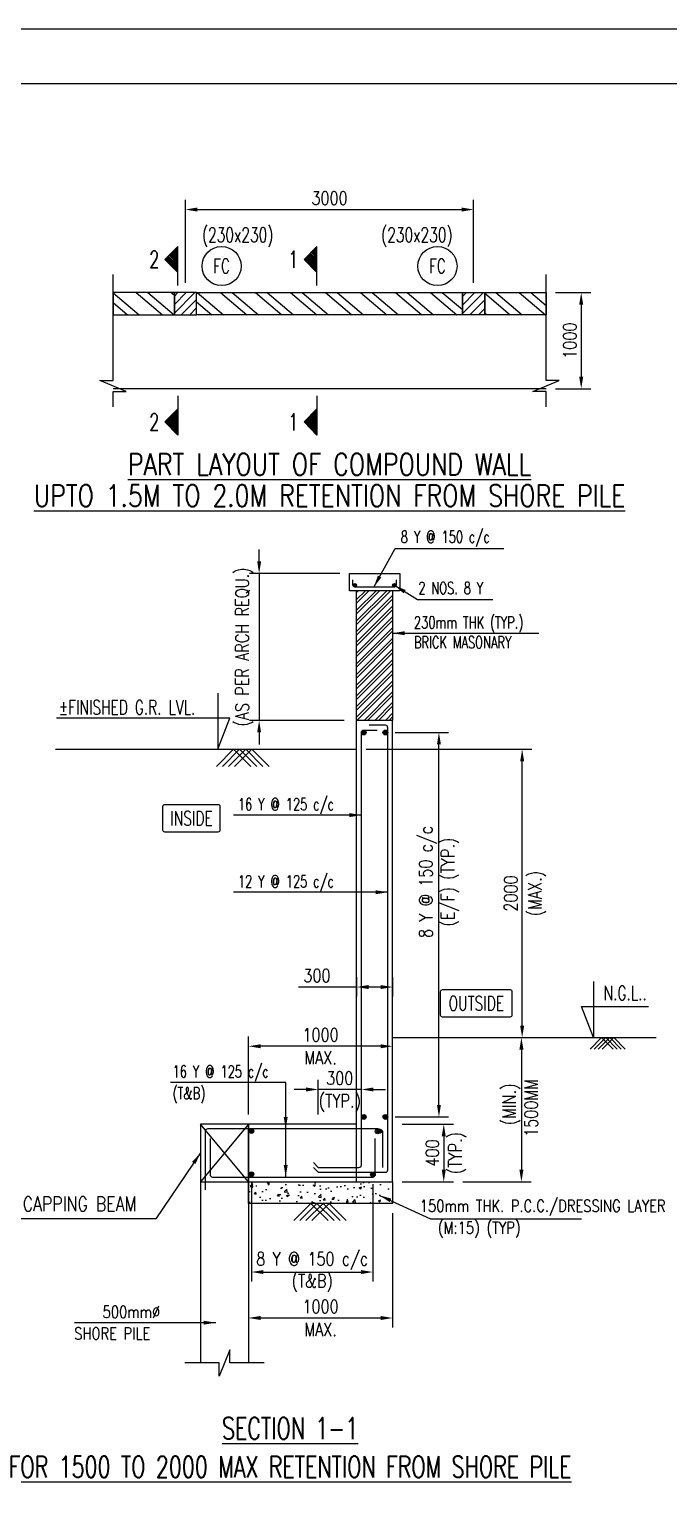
# Model space of a CAD drawing. Extents: x 345615 to 1272425, y -526289 to -156124.
# Drawn here: x 1078135 to 1091453, y -296649 to -266277 of the extents above; entities that cross this region are included whole.
import ezdxf
from ezdxf.enums import TextEntityAlignment as Align
from ezdxf.lldxf.tags import DXFTag

# ---------------------------------------------------------------- set-up
doc = ezdxf.new("R2010")
doc.units = 0
doc.header["$LTSCALE"] = 500
doc.header["$MEASUREMENT"] = 0
doc.header["$PDMODE"] = 35
doc.header["$PDSIZE"] = -15
doc.layers.get('DEFPOINTS').update_dxf_attribs({"color": 4})
for name, color, linetype in [('NO. BEAM', 3, 'Continuous'), ('S- PILE CAP', 4, 'Continuous'), ('S-BRECK LINE', 8, 'Continuous'), ('S-COLUMN', 1, 'Continuous'), ('S-COLUMN CIRCLE', 9, 'Continuous'), ('S-COLUMN HATCH', 8, 'Continuous'), ('S-COLUMN NO', 2, 'Continuous'), ('S-CONCRET LINE', 4, 'Continuous'), ('S-DIM-1', 5, 'Continuous'), ('S-FOOTING', 4, 'Continuous'), ('S-HATCH', 253, 'Continuous'), ('S-LEVEL SECTION', 3, 'Continuous'), ('S-PCC', 9, 'Continuous'), ('S-REINFORCEMENT', 6, 'Continuous'), ('S-RETAINING WALL', 6, 'Continuous'), ('S-SECTION MARK', 1, 'Continuous'), ('S-TEXT-1', 4, 'Continuous'), ('S-TITIL', 6, 'Continuous'), ('s_TITILE', 9, 'Continuous'), ('TITLE', 4, 'Continuous')]:
    doc.layers.add(name, color=color, linetype=linetype)
doc.styles.add('ROMANS', font='simplex.shx', dxfattribs={"width": 0.8, "height": 275, "bigfont": 'bigfont.shx'})
tags = doc.linetypes.add('HIDDEN', pattern=[0.375, 0.25, -0.125]).pattern_tags.tags
tags[6:7] = [DXFTag(74, 4), DXFTag(75, 0), DXFTag(340, '0'), DXFTag(46, 1.0), DXFTag(50, 0.0), DXFTag(44, 0.0), DXFTag(45, 0.0)]
tags[4:5] = [DXFTag(74, 4), DXFTag(75, 0), DXFTag(340, '0'), DXFTag(46, 1.0), DXFTag(50, 0.0), DXFTag(44, 0.0), DXFTag(45, 0.0)]
doc.dimstyles.new('dim100', dxfattribs={"dimtxt": 250, "dimasz": 250, "dimexe": 200, "dimexo": 200, "dimgap": 100, "dimtad": 1, "dimdec": 0, "dimzin": 0, "dimdsep": 46, "dimtxsty": 'ROMANS', "dimcen": 0, "dimclrd": 5, "dimclre": 5, "dimclrt": 4, "dimadec": 0, "dimazin": 0, "dimtfac": 1, "dimtdec": 0, "dimtix": 1, "dimtofl": 0, "dimtmove": 2, "dimatfit": 3, "dimfxl": 0, "dimtolj": 1, "dimtzin": 0, "dimlwd": -1, "dimlwe": -1, "dimarcsym": 0})
doc.dimstyles.new('dim33.33', dxfattribs={"dimtxt": 250, "dimasz": 250, "dimexe": 200, "dimexo": 200, "dimgap": 100, "dimtad": 1, "dimdec": 0, "dimlfac": 0.333331, "dimzin": 0, "dimdsep": 46, "dimtxsty": 'ROMANS', "dimcen": 0, "dimclrd": 5, "dimclre": 5, "dimclrt": 4, "dimadec": 0, "dimazin": 0, "dimtfac": 1, "dimtdec": 0, "dimtix": 1, "dimtofl": 0, "dimtmove": 2, "dimatfit": 3, "dimfxl": 0, "dimtolj": 1, "dimtzin": 0, "dimlwd": -1, "dimlwe": -1, "dimarcsym": 0})
doc.dimstyles.new('dim50', dxfattribs={"dimtxt": 250, "dimasz": 250, "dimexe": 200, "dimexo": 200, "dimgap": 100, "dimtad": 1, "dimdec": 0, "dimlfac": 0.5, "dimzin": 0, "dimdsep": 46, "dimtxsty": 'ROMANS', "dimcen": 0, "dimclrd": 5, "dimclre": 5, "dimclrt": 4, "dimadec": 0, "dimazin": 0, "dimtfac": 1, "dimtdec": 0, "dimtix": 1, "dimtofl": 0, "dimtmove": 2, "dimatfit": 3, "dimfxl": 0, "dimtolj": 1, "dimtzin": 0, "dimlwd": -1, "dimlwe": -1, "dimarcsym": 0})
pattern_1 = [(45, (-17235626.1, 1130825.8), (-88.38834765, 88.38834765), [])]

# ---------------------------------------------------------------- blocks, each defined once
blk = doc.blocks.new('*D825')
at = {"layer": 'DEFPOINTS', "color": 0}
for p in [(1087389, -270030), (1081389, -271758, -1), (1087389, -271758, -1)]:
    blk.add_point(p, dxfattribs=at)
at = {"layer": 'S-TEXT-1', "color": 5}
for p, q in [((1081389, -271558), (1081389, -269830)), ((1087389, -271558), (1087389, -269830)), ((1081639, -270030), (1087139, -270030))]:
    blk.add_line(p, q, dxfattribs=at)
for points in [[(1081639, -269988), (1081639, -270072), (1081389, -270030)], [(1087139, -269988), (1087139, -270072), (1087389, -270030)]]:
    blk.add_solid(points, dxfattribs=at)
at = {"layer": 'S-TEXT-1', "color": 4, "insert": (1084389, -269793), "char_height": 275, "attachment_point": 5, "style": 'ROMANS'}
blk.add_mtext('\\A1;3000', dxfattribs=at)
blk = doc.blocks.new('*D826')
at = {"layer": 'DEFPOINTS', "color": 0}
for p in [(1088897, -271758, -1), (1088897, -273758, -1), (1089629, -273758)]:
    blk.add_point(p, dxfattribs=at)
at = {"layer": 'S-TEXT-1', "color": 5}
for p, q in [((1089097, -271758), (1089829, -271758)), ((1089629, -272008), (1089629, -273508)), ((1089097, -273758), (1089829, -273758))]:
    blk.add_line(p, q, dxfattribs=at)
for points in [[(1089587, -272008), (1089671, -272008), (1089629, -271758)], [(1089587, -273508), (1089671, -273508), (1089629, -273758)]]:
    blk.add_solid(points, dxfattribs=at)
at = {"layer": 'S-TEXT-1', "color": 4, "insert": (1089391, -272758), "char_height": 275, "attachment_point": 5, "rotation": 90, "style": 'ROMANS'}
blk.add_mtext('\\A1;1000', dxfattribs=at)
blk = doc.blocks.new('*D827')
at = {"layer": 'DEFPOINTS', "color": 0}
for p in [(1085552, -280911, 0), (1086667, -280911), (1085552, -288911, 0)]:
    blk.add_point(p, dxfattribs=at)
at = {"layer": 'S-DIM-1', "color": 5}
for p, q in [((1085752, -280911), (1086867, -280911)), ((1085752, -288911), (1086867, -288911))]:
    blk.add_line(p, q, dxfattribs=at)
at = {"layer": 'S-DIM-1', "color": 5, "lineweight": -3}
blk.add_line((1086667, -288661), (1086667, -281161), dxfattribs=at)
at = {"layer": 'S-DIM-1', "color": 5}
for points in [[(1086625, -281161), (1086708, -281161), (1086667, -280911)], [(1086625, -288661), (1086708, -288661), (1086667, -288911)]]:
    blk.add_solid(points, dxfattribs=at)
at = {"layer": 'S-DIM-1', "color": 4, "insert": (1086667, -284022), "char_height": 275, "attachment_point": 5, "rotation": 90, "style": 'ROMANS'}
blk.add_mtext('\\A1;8 Y @ 150 c/c\\P(E/F) (TYP.)', dxfattribs=at)
blk = doc.blocks.new('*D828')
at = {"layer": 'DEFPOINTS', "color": 0}
for p in [(1085702, -289061), (1085702, -290261), (1086767, -290261)]:
    blk.add_point(p, dxfattribs=at)
at = {"layer": 'S-DIM-1', "color": 5}
for p, q in [((1085902, -289061), (1086967, -289061)), ((1085902, -290261), (1086967, -290261))]:
    blk.add_line(p, q, dxfattribs=at)
at = {"layer": 'S-DIM-1', "color": 5, "lineweight": -3}
blk.add_line((1086767, -289311), (1086767, -290011), dxfattribs=at)
at = {"layer": 'S-DIM-1', "color": 5}
for points in [[(1086725, -289311), (1086808, -289311), (1086767, -289061)], [(1086725, -290011), (1086808, -290011), (1086767, -290261)]]:
    blk.add_solid(points, dxfattribs=at)
at = {"layer": 'S-DIM-1', "color": 4, "char_height": 275, "rotation": 90, "style": 'ROMANS'}
for s, insert, attachment_point in [('\\A1;400', (1086667, -289661), 8), ('\\A1;(TYP.)', (1086867, -289661), 2)]:
    blk.add_mtext(s, dxfattribs=dict(at, insert=insert, attachment_point=attachment_point))
blk = doc.blocks.new('*D829')
at = {"layer": 'DEFPOINTS', "color": 0}
for p in [(1082763, -290103, -19), (1085292, -290111, -19), (1085292, -292138)]:
    blk.add_point(p, dxfattribs=at)
at = {"layer": 'S-DIM-1', "color": 5}
for p, q in [((1082763, -290303), (1082763, -292338)), ((1085292, -290311), (1085292, -292338)), ((1083013, -292138), (1085042, -292138))]:
    blk.add_line(p, q, dxfattribs=at)
for points in [[(1083013, -292097), (1083013, -292180), (1082763, -292138)], [(1085042, -292097), (1085042, -292180), (1085292, -292138)]]:
    blk.add_solid(points, dxfattribs=at)
at = {"layer": 'S-DIM-1', "color": 4, "insert": (1084027, -292138), "char_height": 275, "attachment_point": 5, "style": 'ROMANS'}
blk.add_mtext('\\A1;8 Y @ 150 c/c\\P(T&B)', dxfattribs=at)
blk = doc.blocks.new('*D830')
at = {"layer": 'DEFPOINTS', "color": 0}
for p in [(1082702, -290711, -19), (1085702, -290711, -19), (1085702, -293094)]:
    blk.add_point(p, dxfattribs=at)
at = {"layer": 'S-RETAINING WALL', "color": 5}
for p, q in [((1082702, -290911), (1082702, -293294)), ((1085702, -290911), (1085702, -293294)), ((1082952, -293094), (1085452, -293094))]:
    blk.add_line(p, q, dxfattribs=at)
for points in [[(1082952, -293052), (1082952, -293136), (1082702, -293094)], [(1085452, -293052), (1085452, -293136), (1085702, -293094)]]:
    blk.add_solid(points, dxfattribs=at)
at = {"layer": 'S-RETAINING WALL', "color": 4, "char_height": 275, "style": 'ROMANS'}
for s, insert, attachment_point in [('\\A1;{1000', (1084202, -292994), 8), ('\\A1;MAX.}', (1084202, -293194), 2)]:
    blk.add_mtext(s, dxfattribs=dict(at, insert=insert, attachment_point=attachment_point))
blk = doc.blocks.new('*D831')
at = {"layer": 'DEFPOINTS', "color": 0}
for p in [(1084152, -288339), (1084152, -289061), (1085052, -288934)]:
    blk.add_point(p, dxfattribs=at)
at = {"layer": 'S-DIM-1', "color": 5}
for p, q in [((1084152, -288861), (1084152, -288139)), ((1085052, -288734), (1085052, -288139))]:
    blk.add_line(p, q, dxfattribs=at)
at = {"layer": 'S-DIM-1', "color": 5, "lineweight": -3}
for p, q in [((1083902, -288339), (1083652, -288339)), ((1085052, -288339), (1084152, -288339)), ((1085302, -288339), (1085552, -288339))]:
    blk.add_line(p, q, dxfattribs=at)
at = {"layer": 'S-DIM-1', "color": 5}
for points in [[(1083902, -288298), (1083902, -288381), (1084152, -288339)], [(1085302, -288298), (1085302, -288381), (1085052, -288339)]]:
    blk.add_solid(points, dxfattribs=at)
at = {"layer": 'S-DIM-1', "color": 4, "char_height": 275, "style": 'ROMANS'}
for s, insert, attachment_point in [('\\A1;300', (1084602, -288239), 8), ('\\A1;(TYP.)', (1084602, -288439), 2)]:
    blk.add_mtext(s, dxfattribs=dict(at, insert=insert, attachment_point=attachment_point))
blk = doc.blocks.new('*D832')
at = {"layer": 'DEFPOINTS', "color": 0}
for p in [(1087856, -287261), (1086967, -290261), (1088384, -290261)]:
    blk.add_point(p, dxfattribs=at)
at = {"layer": 'S-DIM-1', "color": 5}
for p, q in [((1088056, -287261), (1088584, -287261)), ((1087167, -290261), (1088584, -290261))]:
    blk.add_line(p, q, dxfattribs=at)
at = {"layer": 'S-DIM-1', "color": 5, "lineweight": -3}
blk.add_line((1088384, -287511), (1088384, -290011), dxfattribs=at)
at = {"layer": 'S-DIM-1', "color": 5}
for points in [[(1088342, -287511), (1088426, -287511), (1088384, -287261)], [(1088342, -290011), (1088426, -290011), (1088384, -290261)]]:
    blk.add_solid(points, dxfattribs=at)
at = {"layer": 'S-DIM-1', "color": 4, "insert": (1088357, -288722), "char_height": 275, "attachment_point": 5, "rotation": 90, "style": 'ROMANS'}
blk.add_mtext('\\A1;{ (MIN.)\\P1500MM }', dxfattribs=at)
blk = doc.blocks.new('*D833')
at = {"layer": 'DEFPOINTS', "color": 0}
for p in [(1084952, -285803, -19), (1085702, -285803, -19), (1084952, -286208)]:
    blk.add_point(p, dxfattribs=at)
at = {"layer": 'S-DIM-1', "color": 5}
for p, q in [((1084952, -286003), (1084952, -286408)), ((1085702, -286003), (1085702, -286408))]:
    blk.add_line(p, q, dxfattribs=at)
at = {"layer": 'S-DIM-1', "color": 5, "lineweight": -3}
for p, q in [((1084952, -286208), (1083744, -286208)), ((1085452, -286208), (1085202, -286208))]:
    blk.add_line(p, q, dxfattribs=at)
at = {"layer": 'S-DIM-1', "color": 5}
for points in [[(1085202, -286166), (1085202, -286250), (1084952, -286208)], [(1085452, -286166), (1085452, -286250), (1085702, -286208)]]:
    blk.add_solid(points, dxfattribs=at)
at = {"layer": 'S-DIM-1', "color": 4, "insert": (1084127, -285970), "char_height": 275, "attachment_point": 5, "style": 'ROMANS'}
blk.add_mtext('\\A1;300', dxfattribs=at)
blk = doc.blocks.new('*D834')
at = {"layer": 'DEFPOINTS', "color": 0}
for p in [(1084802, -277601), (1082923, -280661), (1084892, -280661)]:
    blk.add_point(p, dxfattribs=at)
at = {"layer": 'S-DIM-1', "color": 5, "lineweight": -3}
for p, q in [((1082923, -277351), (1082923, -277101)), ((1082923, -277601), (1082923, -280661)), ((1082923, -280911), (1082923, -281161))]:
    blk.add_line(p, q, dxfattribs=at)
at = {"layer": 'S-DIM-1', "color": 5}
for p, q in [((1084602, -277601), (1082723, -277601)), ((1084692, -280661), (1082723, -280661))]:
    blk.add_line(p, q, dxfattribs=at)
for points in [[(1082882, -277351), (1082965, -277351), (1082923, -277601)], [(1082882, -280911), (1082965, -280911), (1082923, -280661)]]:
    blk.add_solid(points, dxfattribs=at)
at = {"layer": 'S-DIM-1', "color": 4, "insert": (1082614, -279131), "char_height": 275, "attachment_point": 5, "rotation": 90, "style": 'ROMANS'}
blk.add_mtext('\\A1;(AS PER ARCH REQU.)', dxfattribs=at)
blk = doc.blocks.new('*D835')
at = {"layer": 'DEFPOINTS', "color": 0}
for p in [(1082702, -287440), (1085702, -288052, -8), (1082702, -289061, -8)]:
    blk.add_point(p, dxfattribs=at)
at = {"layer": 'S-DIM-1', "color": 5}
for p, q in [((1082702, -288861), (1082702, -287240)), ((1085702, -287852), (1085702, -287240))]:
    blk.add_line(p, q, dxfattribs=at)
at = {"layer": 'S-DIM-1', "color": 5, "lineweight": -3}
blk.add_line((1085452, -287440), (1082952, -287440), dxfattribs=at)
at = {"layer": 'S-DIM-1', "color": 5}
for points in [[(1082952, -287399), (1082952, -287482), (1082702, -287440)], [(1085452, -287399), (1085452, -287482), (1085702, -287440)]]:
    blk.add_solid(points, dxfattribs=at)
at = {"layer": 'S-DIM-1', "color": 4, "char_height": 275, "attachment_point": 5, "style": 'ROMANS'}
for s, insert in [('\\A1;{\\Fsimplex.shx|c1;1000', (1084202, -287203)), ('\\A1;MAX.}', (1084202, -287678))]:
    blk.add_mtext(s, dxfattribs=dict(at, insert=insert))
blk = doc.blocks.new('*D838')
at = {"layer": 'DEFPOINTS', "color": 0}
for p in [(1084952, -281261, -8), (1088399, -281261), (1087856, -287261, -8)]:
    blk.add_point(p, dxfattribs=at)
at = {"layer": 'S-DIM-1', "color": 5}
for p, q in [((1085152, -281261), (1088599, -281261)), ((1088056, -287261), (1088599, -287261))]:
    blk.add_line(p, q, dxfattribs=at)
at = {"layer": 'S-DIM-1', "color": 5, "lineweight": -3}
blk.add_line((1088399, -287011), (1088399, -281511), dxfattribs=at)
at = {"layer": 'S-DIM-1', "color": 5}
for points in [[(1088358, -281511), (1088441, -281511), (1088399, -281261)], [(1088358, -287011), (1088441, -287011), (1088399, -287261)]]:
    blk.add_solid(points, dxfattribs=at)
at = {"layer": 'S-DIM-1', "color": 4, "char_height": 275, "attachment_point": 5, "rotation": 90, "style": 'ROMANS'}
for s, insert in [('\\A1;{\\Fsimplex.shx|c1;2000', (1088162, -284261)), ('\\A1;(MAX.)}', (1088709, -284261))]:
    blk.add_mtext(s, dxfattribs=dict(at, insert=insert))
blk = doc.blocks.new('zw$155A')
at = {"layer": 's_TITILE', "color": 7}
blk.add_lwpolyline([(0, 0), (88000, 0), (88000, 58000), (0, 58000)], close=True, dxfattribs=at)
at = {"layer": 's_TITILE', "color": 1}
blk.add_lwpolyline([(1300, 800), (78500, 800), (78500, 57200), (1300, 57200)], close=True, dxfattribs=at)

msp = doc.modelspace()

# ---------------------------------------------------------------- hatches: boundary and pattern name
at = {"layer": 'S-COLUMN HATCH'}
h = msp.add_hatch(dxfattribs=at)
h.set_pattern_fill('ANSI31', color=256, scale=1000, angle=360, style=0)
h.set_pattern_definition(pattern_1)
h.paths.add_polyline_path([(1081158.896, -272218.305), (1081618.896, -272218.305), (1081618.896, -271758.305), (1081158.896, -271758.305)])
h = msp.add_hatch(dxfattribs=at)
h.set_pattern_fill('ANSI31', color=256, scale=1000, angle=360, style=0)
h.set_pattern_definition(pattern_1)
h.paths.add_polyline_path([(1087618.896, -272218.305), (1087158.896, -272218.305), (1087158.896, -271758.305), (1087618.896, -271758.305)])
at = {"layer": 'S-HATCH'}
h = msp.add_hatch(dxfattribs=at)
h.set_pattern_fill('ANSI32', color=256, scale=1250, angle=275, style=0)
h.set_pattern_definition([(320, (-15350099.2, 836473), (301.306692, 359.083333), []), (320, (-15350079.9, 836252.86), (301.306692, 359.083333), [])])
h.paths.add_polyline_path([(1081158.896, -272218.305), (1081158.896, -271758.305), (1079880.902, -271758.305), (1079880.902, -272218.305)])
h = msp.add_hatch(dxfattribs=at)
h.set_pattern_fill('ANSI32', color=256, scale=1250, angle=275, style=0)
h.set_pattern_definition([(320, (-15351262.17, 836473), (301.306692, 359.083333), []), (320, (-15351242.9, 836252.86), (301.306692, 359.083333), [])])
h.paths.add_polyline_path([(1081618.896, -272218.305), (1081618.896, -271758.305), (1087158.896, -271758.305), (1087158.896, -272218.305)])
h = msp.add_hatch(dxfattribs=at)
h.set_pattern_fill('ANSI32', color=256, scale=1250, angle=275, style=0)
h.set_pattern_definition([(320, (-15355256.1, 836473), (301.306692, 359.083333), []), (320, (-15355236.86, 836252.86), (301.306692, 359.083333), [])])
h.paths.add_polyline_path([(1087618.896, -272218.305), (1087618.896, -271758.305), (1088896.89, -271758.305), (1088896.89, -272218.305)])
h = msp.add_hatch(dxfattribs=at)
h.set_pattern_fill('ANSI32', color=256, scale=420, style=0)
h.set_pattern_definition([(45, (-7596829.55, 120460.26), (-111.369318, 111.369318), []), (45, (-7596755.3, 120460.26), (-111.369318, 111.369318), [])])
h.paths.add_polyline_path([(1084951.989, -280660.874), (1085701.989, -280660.874), (1085701.989, -277960.874), (1084951.989, -277960.874)])
at = {"layer": 'S-PCC', "linetype": 'ByBlock'}
h = msp.add_hatch(dxfattribs=at)
h.set_pattern_fill('AR-CONC,_O', color=256, scale=66.666667)
h.set_pattern_definition([(50, (-16016565.44, 121066.35), (478.173455, -41.834757), [50, -550]), (355, (-16016565.44, 121066.35), (-92.500889, 501.461422), [40, -440]), (100.4514445, (-16016525.6, 121062.86), (385.672564, 459.626661), [42.493461, -467.428075]), (46.1842, (-16016565.44, 121199.7), (711.49422, -110.346187), [75, -825]), (96.6356355, (-16016506.15, 121190.5), (623.107964, 649.4124), [63.740228, -701.142507]), (351.184164, (-16016565.44, 121199.7), (623.107963, 649.4124), [60, -660]), (21, (-16016498.77, 121166.35), (397.938035, -268.412594), [50, -550]), (326, (-16016498.77, 121166.35), (162.210221, 483.433363), [40, -440]), (71.4514447, (-16016465.6, 121144), (560.148251, 215.020769), [42.49346, -467.428075]), (37.5, (-16016565.44, 121066.35), (8.1065702, 221.9292359), [0, -434.6666667, 0, -446.6666667, 0, -441.6666667]), (7.5, (-16016565.44, 121066.35), (175.3796916, 262.9411413), [0, -254.6666667, 0, -424.6666667, 0, -168.3333333]), (327.5, (-16016714.1, 121066.35), (355.8816241, -15.0365812), [0, -166.6666667, 0, -520, 0, -690]), (317.5, (-16016780.77, 121066.35), (388.7907796, 66.736655), [0, -216.6666667, 0, -345.3333333, 0, -490])])
h.paths.add_polyline_path([(1082701.989, -290710.874), (1082701.989, -290260.874), (1085701.989, -290260.874), (1085701.989, -290710.874)])
at = {"layer": 'S-SECTION MARK'}
h = msp.add_hatch(dxfattribs=at)
h.set_pattern_fill('ANSI31', color=256, scale=172.406964, angle=270, style=0)
h.set_pattern_definition([(315, (1079391.042, -195356.154), (15.2387667, 15.2387667), [])])
h.paths.add_polyline_path([(1080962.891, -271067.313), (1081230.02, -270795.447), (1081230.02, -271339.178)])
h = msp.add_hatch(dxfattribs=at)
h.set_pattern_fill('ANSI31', color=256, scale=172.406964, angle=270, style=0)
h.set_pattern_definition([(315, (1082286.35, -195356.154), (15.2387667, 15.2387667), [])])
h.paths.add_polyline_path([(1083858.199, -271067.313), (1084125.328, -270795.447), (1084125.328, -271339.178)])
h = msp.add_hatch(dxfattribs=at)
h.set_pattern_fill('ANSI31', color=256, scale=172.406964, angle=270, style=0)
h.set_pattern_definition([(315, (1079391.042, -196666.154), (15.2387667, 15.2387667), [])])
h.paths.add_polyline_path([(1080962.891, -274449.298), (1081230.02, -274721.163), (1081230.02, -274177.433)])
h = msp.add_hatch(dxfattribs=at)
h.set_pattern_fill('ANSI31', color=256, scale=172.406964, angle=270, style=0)
h.set_pattern_definition([(315, (1082286.35, -196666.154), (15.2387667, 15.2387667), [])])
h.paths.add_polyline_path([(1083858.199, -274449.298), (1084125.328, -274721.163), (1084125.328, -274177.433)])

# ---------------------------------------------------------------- linework, layer by layer
at = {"color": 1}
msp.add_line((1085701.989, -287260.874, -189.754), (1091187.274, -287260.874, -189.754), dxfattribs=at)
at = {"layer": 'NO. BEAM', "color": 7, "elevation": -189.754}
for points in [[(1082073.407, -282415.936), (1080953.407, -282415.936, 0.414213562), (1080913.407, -282455.936), (1080913.407, -282935.936, 0.414213562), (1080953.407, -282975.936), (1082073.407, -282975.936, 0.414213562), (1082113.407, -282935.936), (1082113.407, -282455.936, 0.414213562)], [(1088154.537, -286266.526), (1086734.537, -286266.526, 0.414213562), (1086694.537, -286306.526), (1086694.537, -286786.526, 0.414213562), (1086734.537, -286826.526), (1088154.537, -286826.526, 0.414213562), (1088194.537, -286786.526), (1088194.537, -286306.526, 0.414213562)]]:
    msp.add_lwpolyline(points, format="xyb", close=True, dxfattribs=at)
at = {"layer": 'S- PILE CAP', "color": 8, "linetype": 'HIDDEN', "ltscale": 1500}
msp.add_line((1084951.989, -290260.874, -189.754), (1084951.989, -289060.874, -189.754), dxfattribs=at)
at = {"layer": 'S-BRECK LINE'}
for points, elevation in [([(1079880.902, -274133.305), (1079880.902, -273815.375), (1080155.65, -273815.375), (1079606.154, -273589.743), (1079880.902, -273589.743), (1079880.902, -271383.305)], -0.168), ([(1088896.89, -274133.305), (1088896.89, -273815.375), (1088622.142, -273815.375), (1089171.638, -273589.743), (1088896.89, -273589.743), (1088896.89, -271383.305)], -0.168), ([(1083026.989, -294029.457), (1082314.804, -294029.457), (1082314.804, -293754.709), (1082089.173, -294304.205), (1082089.173, -294029.457), (1081376.989, -294029.457)], -189.754)]:
    msp.add_lwpolyline(points, dxfattribs=dict(at, elevation=elevation))
at = {"layer": 'S-COLUMN', "color": 4}
msp.add_line((1084951.989, -280621.87, -189.754), (1084951.989, -277960.874, -189.754), dxfattribs=at)
at = {"layer": 'S-COLUMN', "elevation": -0.168}
for points in [[(1081158.896, -272218.305), (1081618.896, -272218.305), (1081618.896, -271758.305), (1081158.896, -271758.305)], [(1087618.896, -272218.305), (1087158.896, -272218.305), (1087158.896, -271758.305), (1087618.896, -271758.305)]]:
    msp.add_lwpolyline(points, close=True, dxfattribs=at)
at = {"layer": 'S-COLUMN', "color": 4, "elevation": -189.754}
for points in [[(1084951.989, -280660.874), (1084951.989, -277960.874)], [(1085701.989, -277960.874), (1085701.989, -280660.874)]]:
    msp.add_lwpolyline(points, dxfattribs=at)
at = {"layer": 'S-COLUMN CIRCLE', "color": 8}
for p, q in [((1082701.989, -290260.874, -189.754), (1081701.989, -289060.874, -189.754)), ((1082701.989, -289060.874, -189.754), (1081701.989, -290260.874, -189.754))]:
    msp.add_line(p, q, dxfattribs=at)
at = {"layer": 'S-COLUMN CIRCLE'}
for centre in [(1082141.421, -271205.831, -0.168), (1086636.371, -271205.831, -0.168)]:
    msp.add_circle(centre, 407.525, dxfattribs=at)
at = {"layer": 'S-CONCRET LINE'}
msp.add_line((1088896.89, -273758.305, -0.168), (1079880.902, -273758.305, -0.168), dxfattribs=at)
for points, elevation in [([(1081158.896, -272218.305), (1081158.896, -271758.305), (1079880.902, -271758.305), (1079880.902, -272218.305)], -0.168), ([(1081618.896, -272218.305), (1081618.896, -271758.305), (1087158.896, -271758.305), (1087158.896, -272218.305)], -0.168), ([(1087618.896, -272218.305), (1087618.896, -271758.305), (1088896.89, -271758.305), (1088896.89, -272218.305)], -0.168), ([(1084801.989, -277960.874), (1084801.989, -277600.874), (1085851.989, -277600.874), (1085851.989, -277960.874)], -189.754)]:
    msp.add_lwpolyline(points, close=True, dxfattribs=dict(at, elevation=elevation))
at = {"layer": 'S-FOOTING', "elevation": -189.754}
msp.add_lwpolyline([(1084951.989, -289060.874), (1082701.989, -289060.874), (1082701.989, -290260.874), (1085701.989, -290260.874)], dxfattribs=at)
at = {"layer": 'S-LEVEL SECTION'}
msp.add_line((1078682.816, -281260.874, -189.754), (1084951.989, -281260.874, -189.754), dxfattribs=at)
at = {"layer": 'S-LEVEL SECTION', "elevation": -189.754}
for points in [[(1082063.336, -280090.474), (1082063.336, -281260.874), (1082313.336, -280610.874), (1078702.707, -280610.874)], [(1089885.27, -286090.474), (1089885.27, -287260.874), (1089635.27, -286610.874), (1091029, -286610.874)]]:
    msp.add_lwpolyline(points, dxfattribs=at)
at = {"layer": 'S-PCC', "elevation": -189.754}
for points in [[(1082033.064, -281618.847), (1082391.037, -281260.874), (1082749.009, -281618.847)], [(1082159.626, -281618.847), (1082517.599, -281260.874), (1082875.572, -281618.847)], [(1082286.189, -281618.847), (1082644.162, -281260.874), (1083002.134, -281618.847)], [(1082412.751, -281618.847), (1082770.724, -281260.874), (1083128.697, -281618.847)], [(1090292.778, -287499.522), (1090054.129, -287260.874), (1089815.481, -287499.522)], [(1090377.153, -287499.522), (1090138.504, -287260.874), (1089899.856, -287499.522)], [(1090461.528, -287499.522), (1090222.879, -287260.874), (1089984.231, -287499.522)], [(1090545.903, -287499.522), (1090307.254, -287260.874), (1090068.606, -287499.522)], [(1084358.364, -291068.847), (1084000.392, -290710.874), (1083642.419, -291068.847)], [(1084484.927, -291068.847), (1084126.954, -290710.874), (1083768.981, -291068.847)], [(1084611.489, -291068.847), (1084253.517, -290710.874), (1083895.544, -291068.847)], [(1084738.052, -291068.847), (1084380.079, -290710.874), (1084022.106, -291068.847)]]:
    msp.add_lwpolyline(points, dxfattribs=at)
msp.add_lwpolyline([(1082701.989, -290710.874), (1082701.989, -290260.874), (1085701.989, -290260.874), (1085701.989, -290710.874)], close=True, dxfattribs=at)
at = {"layer": 'S-REINFORCEMENT', "color": 5, "elevation": -189.754}
msp.add_lwpolyline([(1085776.989, -277735.874), (1085776.989, -277848.374, -0.414213562), (1085739.489, -277885.874), (1084914.489, -277885.874, -0.414213562), (1084876.989, -277848.374), (1084876.989, -277735.874)], format="xyb", dxfattribs=at)
at = {"layer": 'S-REINFORCEMENT', "color": 5, "const_width": 37.5, "elevation": -189.754}
for points in [[(1084895.739, -277848.374, 1), (1084933.239, -277848.374, 1)], [(1085758.239, -277848.374, -1), (1085720.739, -277848.374, -1)]]:
    msp.add_lwpolyline(points, format="xyb", close=True, dxfattribs=at)
at = {"layer": 'S-REINFORCEMENT', "color": 5, "ltscale": 10, "elevation": -189.754}
for points in [[(1084051.989, -289960.874), (1084151.989, -290060.874), (1085551.989, -290060.874, 0.414213562), (1085601.989, -290010.874), (1085601.989, -280810.874, 0.414213562), (1085551.989, -280760.874), (1085211.989, -280760.874)], [(1084051.989, -289860.874), (1084151.989, -289960.874), (1085001.989, -289960.874, 0.414213562), (1085051.989, -289910.874), (1085051.989, -280910.874, -0.414213562), (1085101.989, -280860.874), (1085381.989, -280860.874)], [(1085501.989, -289960.874), (1085501.989, -289210.874, 0.242400153), (1085391.989, -289160.874), (1081851.989, -289160.874, 0.414213562), (1081801.989, -289210.874), (1081801.989, -290426.076)], [(1081901.989, -289360.874), (1081901.989, -290110.874, 0.414213562), (1081951.989, -290160.874), (1085291.989, -290160.874, 0.414213562), (1085341.989, -290110.874), (1085341.989, -289360.874)]]:
    msp.add_lwpolyline(points, format="xyb", dxfattribs=at)
at = {"layer": 'S-REINFORCEMENT', "color": 5, "ltscale": 10, "const_width": 50, "elevation": -189.754}
for points in [[(1085076.989, -280910.874, 1), (1085126.989, -280910.874, 1)], [(1085526.989, -280910.874, 1), (1085576.989, -280910.874, 1)], [(1085076.989, -288910.873, 1), (1085126.989, -288910.873, 1)], [(1085526.989, -288910.873, 1), (1085576.989, -288910.873, 1)], [(1082787.768, -289203.145, 1), (1082737.768, -289203.145, 1)], [(1085366.989, -289210.874, -0.454545455), (1085476.989, -289210.874, -0.454545455)], [(1082787.768, -290103.145, -1), (1082737.768, -290103.145, -1)], [(1085316.989, -290110.874, -1), (1085266.989, -290110.874, -1)]]:
    msp.add_lwpolyline(points, format="xyb", close=True, dxfattribs=at)
at = {"layer": 'S-REINFORCEMENT', "color": 5}
for centre in [(1084914.489, -277848.374, -189.754), (1085739.489, -277848.374, -189.754)]:
    msp.add_circle(centre, 37.5, dxfattribs=at)
at = {"layer": 'S-REINFORCEMENT', "color": 5, "ltscale": 10}
for centre in [(1085101.989, -280910.874, -189.754), (1085551.989, -280910.874, -189.754), (1085101.989, -288910.873, -189.754), (1085551.989, -288910.873, -189.754), (1082762.768, -289203.145, -189.754), (1085391.989, -289210.874, -189.754), (1082762.768, -290103.145, -189.754), (1085291.989, -290110.874, -189.754)]:
    msp.add_circle(centre, 50, dxfattribs=at)
at = {"layer": 'S-RETAINING WALL', "color": 4}
for p, q in [((1085701.989, -280660.874, -189.754), (1084951.989, -280660.874, -189.754)), ((1081701.989, -290260.874, -189.754), (1081701.989, -294024.747, -189.754)), ((1082701.989, -290260.874, -189.754), (1082701.989, -294034.167, -189.754))]:
    msp.add_line(p, q, dxfattribs=at)
at = {"layer": 'S-RETAINING WALL', "color": 4, "elevation": -189.754}
for points in [[(1084951.989, -289060.874), (1084951.989, -280660.874)], [(1085701.989, -290260.874), (1085701.989, -280660.874)]]:
    msp.add_lwpolyline(points, dxfattribs=at)
msp.add_lwpolyline([(1081701.989, -290260.874), (1082701.989, -290260.874), (1082701.989, -289060.874), (1081701.989, -289060.874)], close=True, dxfattribs=at)
at = {"layer": 'S-SECTION MARK'}
for p, q in [((1080962.891, -271067.313, -0.168), (1081230.02, -270795.447, -0.168)), ((1081230.02, -271608.305, -0.168), (1081230.02, -270795.447, -0.168)), ((1083858.199, -271067.313, -0.168), (1084125.328, -270795.447, -0.168)), ((1084125.328, -271608.305, -0.168), (1084125.328, -270795.447, -0.168)), ((1081230.02, -271339.178, -0.168), (1080962.891, -271067.313, -0.168)), ((1084125.328, -271339.178, -0.168), (1083858.199, -271067.313, -0.168)), ((1081230.02, -273908.305, -0.168), (1081230.02, -274721.163, -0.168)), ((1084125.328, -273908.305, -0.168), (1084125.328, -274721.163, -0.168)), ((1081230.02, -274177.433, -0.168), (1080962.891, -274449.298, -0.168)), ((1084125.328, -274177.433, -0.168), (1083858.199, -274449.298, -0.168)), ((1080962.891, -274449.298, -0.168), (1081230.02, -274721.163, -0.168)), ((1083858.199, -274449.298, -0.168), (1084125.328, -274721.163, -0.168))]:
    msp.add_line(p, q, dxfattribs=at)

# ---------------------------------------------------------------- block references
at = {"xscale": 1.420454545454545, "yscale": 1.420454545454545, "zscale": 1.420454545454545}
msp.add_blockref('zw$155A', (1012978.311, -348663.35), dxfattribs=at)

# ---------------------------------------------------------------- texts
at = {"layer": 'S-COLUMN NO', "style": 'ROMANS', "width": 0.7}
for p in [(1081733.896, -270555.831, -0.168), (1085463.896, -270555.831, -0.168)]:
    msp.add_text('(230x230)', height=300, dxfattribs=at).set_placement(p, align=Align.MIDDLE_LEFT)
for p in [(1082141.421, -271205.831, -0.168), (1086636.371, -271205.831, -0.168)]:
    msp.add_text('FC', height=300, dxfattribs=at).set_placement(p, align=Align.MIDDLE)
at = {"layer": 'S-LEVEL SECTION', "style": 'ROMANS', "width": 0.7}
for s, p in [('%%PFINISHED G.R. LVL.', (1078749.47, -280385.874, -189.754)), ('N.G.L..', (1090094.736, -286333.32, -160.498))]:
    msp.add_text(s, height=300, dxfattribs=at).set_placement(p, align=Align.MIDDLE_LEFT)
at = {"layer": 'S-SECTION MARK', "style": 'ROMANS', "width": 0.7}
for s, p in [('2', (1080740.109, -271065.951, -0.168)), ('1', (1083635.416, -271065.951, -0.168)), ('2', (1080740.109, -274450.66, -0.168)), ('1', (1083635.416, -274450.66, -0.168))]:
    msp.add_text(s, height=350, dxfattribs=at).set_placement(p, align=Align.MIDDLE)
at = {"layer": 'S-TEXT-1', "style": 'ROMANS'}
for s, height, width, p in [('8 Y @ 150 c/c', 250, 0.7, (1085872.489, -276840.119, -189.754)), ('2 NOS. 8 Y', 250, 0.7, (1086237.323, -277906.003, -189.754)), ('230mm THK (TYP.)', 250, 0.7, (1086145.323, -278620.372, -189.754)), ('BRICK MASONARY', 250, 0.7, (1086145.323, -279034.658, -189.754)), ('16 Y @ 125 c/c', 250, 0.7, (1082480.03, -282405.192, -189.754)), ('12 Y @ 125 c/c', 250, 0.7, (1082480.03, -284010.262, -189.754)), ('16 Y @ 125 c/c', 250, 0.7, (1081120.083, -287966.254, -189.754)), ('(T&B)', 250, 0.7, (1081120.083, -288416.254, -189.754)), ('PILE CAPPING BEAM', 300, 0.8, (1077166.998, -290719.578, -2064061.968)), ('150mm THK. P.C.C./DRESSING LAYER', 250, 0.8, (1086267.904, -290761.306, -0.168)), ('(M:15) (TYP)', 250, 0.8, (1086643.661, -291216.16, -0.168)), ('500mm%%C', 250, 0.8, (1079663.631, -292968.051, -344401.358)), (' SHORE PILE', 250, 0.8, (1078934.723, -293416.052, -344401.358))]:
    msp.add_text(s, height=height, dxfattribs=dict(at, width=width)).set_placement(p, align=Align.MIDDLE_LEFT)
at = {"layer": 'S-TITIL', "style": 'ROMANS'}
for s, width, p in [('%%UPART LAYOUT OF COMPOUND WALL', 0.8, (1084388.896, -275330.727, -0.168)), ('%%UUPTO 1.5M TO 2.0M RETENTION FROM SHORE PILE', 0.8, (1084388.896, -275984.51, -0.168)), ('%%USECTION 1-1', 0.7, (1083567.926, -295391.324, -170.337)), ('%%UFOR 1500 TO 2000 MAX RETENTION FROM SHORE PILE', 0.7, (1083567.926, -296191.324, -170.337))]:
    msp.add_text(s, height=450, dxfattribs=dict(at, width=width)).set_placement(p, align=Align.MIDDLE_CENTER)
at = {"layer": 'TITLE', "color": 2, "style": 'ROMANS', "width": 0.7}
for s, p in [('INSIDE', (1081513.407, -282695.936, -189.754)), ('OUTSIDE', (1087444.537, -286546.526, -189.754))]:
    msp.add_text(s, height=300, dxfattribs=at).set_placement(p, align=Align.MIDDLE_CENTER)

# ---------------------------------------------------------------- dimensions: what is measured, and where the dimension line sits
at = {"layer": 'S-DIM-1'}
for base, p1, p2, angle, text, override, picture, middle in [((1082923.489, -280660.874, -189.754), (1084801.989, -277600.874, -189.754), (1084891.989, -280660.874, -189.754), 90, '(AS PER ARCH REQU.)', {"dimtofl": 1, "dimtmove": 0, "dimlwd": 65533}, '*D834', (1082613.965, -279130.874, -189.754)), ((1088399.348, -281260.874, -181.43), (1087856.475, -287260.874, -189.754), (1084951.989, -281260.874, -189.754), 90, '{\\Fsimplex.shx|c1;<>\\X(MAX.)}', {"dimtxsty": 'ROMANS', "dimtofl": 1, "dimtmove": 0, "dimlwd": 65533}, '*D838', (1088399.348, -284260.874, -181.43)), ((1084151.989, -288339.171, -189.754), (1085051.989, -288934.07, -189.754), (1084151.989, -289060.874, -189.754), 180, '<>\\X(TYP.)', {"dimtxt": 250, "dimasz": 250, "dimtofl": 1, "dimtmove": 0, "dimlwd": 65533}, '*D831', (1084601.989, -288339.171, -189.754)), ((1086766.62, -290260.874, -189.754), (1085701.989, -289060.874, -189.754), (1085701.989, -290260.874, -189.754), 90, '<>\\X(TYP.)', {"dimtxt": 250, "dimasz": 250, "dimtofl": 1, "dimtmove": 0, "dimlwd": 65533}, '*D828', (1086766.62, -289660.874, -189.754))]:
    dim = msp.add_linear_dim(base=base, p1=p1, p2=p2, angle=angle, text=text, dimstyle='dim33.33', override=override, dxfattribs=at)
    dim.commit()
    dim.dimension.update_dxf_attribs({"geometry": picture, "text_midpoint": middle})
for base, p1, p2, text, override, picture, middle in [((1086666.62, -280910.874, -189.754), (1085551.989, -288910.873, -189.754), (1085551.989, -280910.874, -189.754), '8 Y @ 150 c/c\\X(E/F) (TYP.)', {"dimtxt": 250, "dimasz": 250, "dimtxsty": 'ROMANS', "dimtofl": 1, "dimtmove": 0, "dimlwd": 65533}, '*D827', (1086666.62, -284021.608, -189.754)), ((1088383.98, -290260.874, -189.754), (1087856.475, -287260.874, -189.754), (1086966.62, -290260.874, -189.754), '{ (MIN.)\\P1500MM }', {"dimtxsty": 'ROMANS', "dimtofl": 1, "dimtmove": 1, "dimlwd": 65533}, '*D832', (1088850.049, -288721.958, -189.754))]:
    dim = msp.add_linear_dim(base=base, p1=p1, p2=p2, angle=90, text=text, dimstyle='dim33.33', override=override, dxfattribs=at)
    dim.commit()
    dim.dimension.update_dxf_attribs({"geometry": picture, "text_midpoint": middle, "dimtype": 160})
for base, p1, p2, text, override, picture, middle in [((1084951.989, -286207.969, -170.337), (1085701.989, -285803.288, -189.754), (1084951.989, -285803.288, -189.754), '300', {"dimtofl": 1, "dimtmove": 0, "dimlwd": 65533}, '*D833', (1084126.989, -286207.969, -170.337)), ((1085291.989, -292138.186, -170.337), (1082762.768, -290103.145, -189.754), (1085291.989, -290110.874, -189.754), '8 Y @ 150 c/c\\X(T&B)', {"dimtxt": 250, "dimasz": 250, "dimtxsty": 'ROMANS', "dimtmove": 0}, '*D829', (1084027.379, -292138.186, -170.337))]:
    dim = msp.add_linear_dim(base=base, p1=p1, p2=p2, text=text, dimstyle='dim33.33', override=override, dxfattribs=at)
    dim.commit()
    dim.dimension.update_dxf_attribs({"geometry": picture, "text_midpoint": middle, "dimtype": 160})
dim = msp.add_linear_dim(base=(1082701.989, -287440.407, -181.43), p1=(1085701.989, -288052.378, -189.754), p2=(1082701.989, -289060.874, -189.754), text='{\\Fsimplex.shx|c1;<>\\XMAX.}', dimstyle='dim33.33', override={"dimtxsty": 'ROMANS', "dimtofl": 1, "dimtmove": 0, "dimlwd": 65533}, dxfattribs=at)
dim.commit()
dim.dimension.update_dxf_attribs({"geometry": '*D835', "text_midpoint": (1084201.989, -287440.407, -181.43)})
at = {"layer": 'S-RETAINING WALL', "color": 4}
dim = msp.add_linear_dim(base=(1085701.989, -293093.932, -170.337), p1=(1082701.989, -290710.874, -189.754), p2=(1085701.989, -290710.874, -189.754), text='{<>\\XMAX.}', dimstyle='dim33.33', override={"dimtxt": 250, "dimasz": 250, "dimtxsty": 'ROMANS', "dimtmove": 0}, dxfattribs=at)
dim.commit()
dim.dimension.update_dxf_attribs({"geometry": '*D830', "text_midpoint": (1084201.989, -293093.932, -170.337)})
at = {"layer": 'S-TEXT-1', "color": 5}
dim = msp.add_linear_dim(base=(1087388.896, -270030.149, 1.086), p1=(1081388.896, -271758.305, -0.168), p2=(1087388.896, -271758.305, -0.168), dimstyle='dim50', dxfattribs=at)
dim.commit()
dim.dimension.update_dxf_attribs({"geometry": '*D825', "text_midpoint": (1084388.896, -269792.649, 1.086)})
dim = msp.add_linear_dim(base=(1089628.929, -273758.305, 1.086), p1=(1088896.89, -271758.305, -0.168), p2=(1088896.89, -273758.305, -0.168), angle=270, dimstyle='dim50', dxfattribs=at)
dim.commit()
dim.dimension.update_dxf_attribs({"geometry": '*D826', "text_midpoint": (1089391.429, -272758.305, 1.086)})

# ---------------------------------------------------------------- leaders
for points, override in [([(1083475.755, -289160.874, -189.754), (1083475.755, -288191.254, -189.754), (1081075.008, -288191.254, -189.754)], {"dimtad": 0, "dimarcsym": 1}), ([(1083475.755, -290160.874, -189.754), (1083475.755, -288191.254, -189.754), (1081075.008, -288191.254, -189.754)], {"dimgap": 100, "dimtad": 0, "dimarcsym": 1})]:
    msp.add_leader(points, dimstyle='dim100', override=override)
at = {"layer": 'S-DIM-1'}
for points, dimstyle in [([(1085311.489, -277885.874, -189.754), (1085752.489, -277080.119, -189.754), (1088018.059, -277080.119, -189.754)], 'dim33.33'), ([(1085739.489, -277848.374, -189.754), (1086218.559, -278146.003, -189.754), (1087785.929, -278146.003, -189.754)], 'dim33.33'), ([(1085701.989, -278845.372, -189.754), (1088748.185, -278845.372, -189.754)], 'dim100'), ([(1085050.913, -282630.192, -189.754), (1082391.458, -282630.192, -189.754)], 'dim100'), ([(1085600.913, -284235.262, -189.754), (1082391.458, -284235.262, -189.754)], 'dim100'), ([(1081701.989, -289660.874, -2064061.968), (1080774.819, -291027.578, -2064061.968), (1077718.583, -291027.578, -2064061.968)], 'dim100'), ([(1085431.489, -290542.418, -189.754), (1086487.989, -291027.874, -189.754), (1089636.913, -291027.874, -189.754)], 'dim100')]:
    msp.add_leader(points, dimstyle=dimstyle, dxfattribs=at)
msp.add_leader([(1082020.217, -293192.052, -344401.358), (1079079.825, -293192.052, -344401.358)], dimstyle='dim100', override={"dimasz": 250}, dxfattribs=at)

doc.saveas('drawing.dxf')
